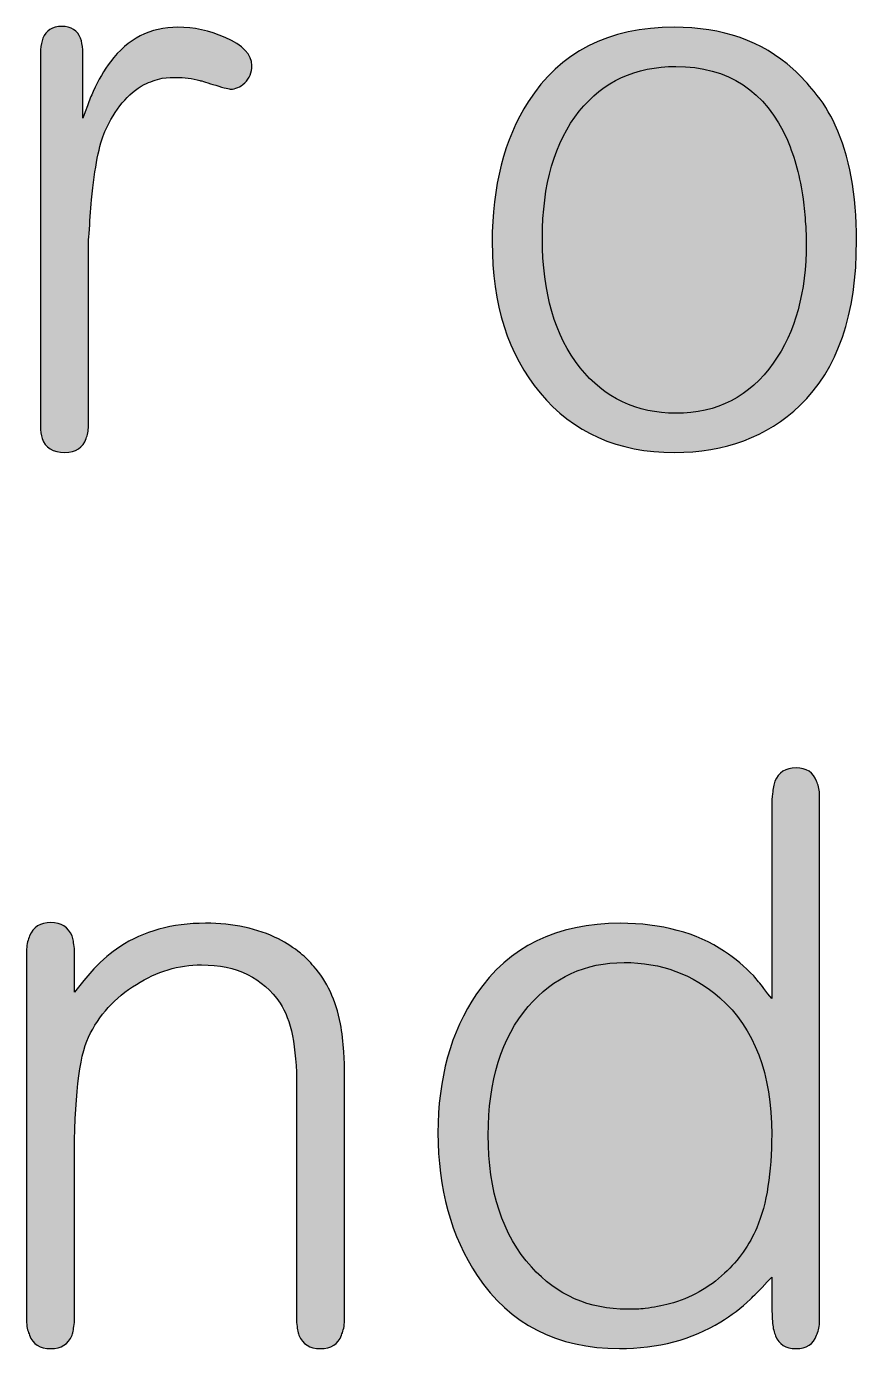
# Model space of a CAD drawing. Header units: centimetres. Extents: x -18.6 to 18.8, y -13 to 11.8.
# Drawn here: x -16.025 to -15.658, y -11.728 to -11.143 of the extents above; entities that cross this region are included whole.
import ezdxf

# ---------------------------------------------------------------- set-up
doc = ezdxf.new("R2010")
doc.units = ezdxf.units.CM
doc.header["$MEASUREMENT"] = 0
doc.layers.add('Layer 1', color=7, linetype='Continuous')

msp = doc.modelspace()

# ---------------------------------------------------------------- hatches: boundary and pattern name
at = {"layer": 'Layer 1', "true_color": 0x373435}
h = msp.add_hatch(color=250, dxfattribs=at)
edge = h.paths.add_edge_path()
edge.add_spline(control_points=[(-15.99771, -11.31978), (-15.99771, -11.3221), (-15.99806, -11.32395), (-15.99875, -11.32534), (-16.00014, -11.3295), (-16.00327, -11.33158), (-16.00812, -11.33158), (-16.01347, -11.33158), (-16.01682, -11.3295), (-16.01821, -11.32534), (-16.01868, -11.32395), (-16.01891, -11.3221), (-16.01891, -11.31978), (-16.01891, -11.31978), (-16.01891, -11.15343), (-16.01891, -11.15343), (-16.01868, -11.15135), (-16.01833, -11.14961), (-16.01786, -11.14822), (-16.01647, -11.14474), (-16.0137, -11.14301), (-16.00952, -11.14301), (-16.00535, -11.14301), (-16.00257, -11.14474), (-16.00118, -11.14822), (-16.00072, -11.14961), (-16.00038, -11.15135), (-16.00014, -11.15343), (-16.00014, -11.15343), (-16.00014, -11.18364), (-16.00014, -11.18364), (-16.00014, -11.18364), (-15.9991, -11.18086), (-15.9991, -11.18086), (-15.9991, -11.18086), (-15.99806, -11.17809), (-15.99806, -11.17809), (-15.99736, -11.17577), (-15.99654, -11.17369), (-15.99561, -11.17183), (-15.9933, -11.16674), (-15.99076, -11.16234), (-15.98798, -11.15864), (-15.98033, -11.14845), (-15.97037, -11.14335), (-15.95809, -11.14335), (-15.95113, -11.14335), (-15.94419, -11.14486), (-15.93723, -11.14787), (-15.92936, -11.15135), (-15.92542, -11.15551), (-15.92542, -11.16037), (-15.92542, -11.16338), (-15.92646, -11.16593), (-15.92855, -11.16801), (-15.93063, -11.16987), (-15.93271, -11.17079), (-15.9348, -11.17079), (-15.93526, -11.17079), (-15.93746, -11.17021), (-15.9414, -11.16906), (-15.94303, -11.16859), (-15.94453, -11.16813), (-15.94592, -11.16767), (-15.94731, -11.1672), (-15.94813, -11.16698), (-15.94835, -11.16698), (-15.95182, -11.16604), (-15.95531, -11.16558), (-15.95878, -11.16558), (-15.95878, -11.16558), (-15.96156, -11.16558), (-15.96156, -11.16558), (-15.96156, -11.16558), (-15.96504, -11.16593), (-15.96504, -11.16593), (-15.96781, -11.16662), (-15.97049, -11.16755), (-15.97303, -11.16871), (-15.98021, -11.17264), (-15.98601, -11.17959), (-15.9904, -11.18954), (-15.99295, -11.19511), (-15.99492, -11.20517), (-15.99631, -11.21976), (-15.99677, -11.22462), (-15.99713, -11.2296), (-15.99736, -11.23469), (-15.99759, -11.23655), (-15.99771, -11.23829), (-15.99771, -11.2399), (-15.99771, -11.2399), (-15.99771, -11.31978), (-15.99771, -11.31978)], knot_values=[0, 0, 0, 0, 0.032258, 0.032258, 0.032258, 0.064516, 0.064516, 0.064516, 0.096774, 0.096774, 0.096774, 0.129032, 0.129032, 0.129032, 0.16129, 0.16129, 0.16129, 0.193548, 0.193548, 0.193548, 0.225806, 0.225806, 0.225806, 0.258065, 0.258065, 0.258065, 0.290323, 0.290323, 0.290323, 0.322581, 0.322581, 0.322581, 0.354839, 0.354839, 0.354839, 0.387097, 0.387097, 0.387097, 0.419355, 0.419355, 0.419355, 0.451613, 0.451613, 0.451613, 0.483871, 0.483871, 0.483871, 0.516129, 0.516129, 0.516129, 0.548387, 0.548387, 0.548387, 0.580645, 0.580645, 0.580645, 0.612903, 0.612903, 0.612903, 0.645161, 0.645161, 0.645161, 0.677419, 0.677419, 0.677419, 0.709677, 0.709677, 0.709677, 0.741935, 0.741935, 0.741935, 0.774194, 0.774194, 0.774194, 0.806452, 0.806452, 0.806452, 0.83871, 0.83871, 0.83871, 0.870968, 0.870968, 0.870968, 0.903226, 0.903226, 0.903226, 0.935484, 0.935484, 0.935484, 0.967742, 0.967742, 0.967742, 1, 1, 1, 1], degree=3, periodic=1)
h = msp.add_hatch(color=250, dxfattribs=at)
edge = h.paths.add_edge_path()
edge.add_spline(control_points=[(-15.6578, -11.23782), (-15.6578, -11.27047), (-15.66615, -11.29477), (-15.68284, -11.31075), (-15.69743, -11.32464), (-15.71596, -11.33158), (-15.73844, -11.33158), (-15.76346, -11.33158), (-15.78327, -11.32279), (-15.79787, -11.30519), (-15.812, -11.28829), (-15.81906, -11.26606), (-15.81906, -11.23851), (-15.81906, -11.21374), (-15.81374, -11.19301), (-15.80308, -11.17635), (-15.78917, -11.15435), (-15.76763, -11.14335), (-15.73844, -11.14335), (-15.71712, -11.14335), (-15.69963, -11.14949), (-15.68595, -11.16177), (-15.68226, -11.16524), (-15.67913, -11.16859), (-15.67658, -11.17183), (-15.67286, -11.17623), (-15.66974, -11.18121), (-15.6672, -11.18677), (-15.66093, -11.20019), (-15.6578, -11.21721), (-15.6578, -11.23782)], knot_values=[0, 0, 0, 0, 0.1, 0.1, 0.1, 0.2, 0.2, 0.2, 0.3, 0.3, 0.3, 0.4, 0.4, 0.4, 0.5, 0.5, 0.5, 0.6, 0.6, 0.6, 0.7, 0.7, 0.7, 0.8, 0.8, 0.8, 0.9, 0.9, 0.9, 1, 1, 1, 1], degree=3, periodic=1)
h = msp.add_hatch(color=250, dxfattribs=at)
edge = h.paths.add_edge_path()
edge.add_spline(control_points=[(-15.68005, -11.23887), (-15.68005, -11.23608), (-15.68016, -11.2333), (-15.6804, -11.23053), (-15.68063, -11.22682), (-15.68098, -11.22311), (-15.68144, -11.21941), (-15.68284, -11.20969), (-15.68515, -11.20101), (-15.68839, -11.19337), (-15.69812, -11.1716), (-15.71457, -11.16072), (-15.73775, -11.16072), (-15.75558, -11.16072), (-15.76984, -11.16732), (-15.78049, -11.18051), (-15.79138, -11.19417), (-15.79683, -11.21293), (-15.79683, -11.23677), (-15.79683, -11.26085), (-15.79126, -11.27995), (-15.78014, -11.29408), (-15.76926, -11.30751), (-15.75512, -11.31422), (-15.73775, -11.31422), (-15.71944, -11.31422), (-15.70507, -11.30682), (-15.69465, -11.292), (-15.68492, -11.27834), (-15.68005, -11.26063), (-15.68005, -11.23887)], knot_values=[0, 0, 0, 0, 0.1, 0.1, 0.1, 0.2, 0.2, 0.2, 0.3, 0.3, 0.3, 0.4, 0.4, 0.4, 0.5, 0.5, 0.5, 0.6, 0.6, 0.6, 0.7, 0.7, 0.7, 0.8, 0.8, 0.8, 0.9, 0.9, 0.9, 1, 1, 1, 1], degree=3, periodic=1)
h = msp.add_hatch(color=250, dxfattribs=at)
edge = h.paths.add_edge_path()
edge.add_spline(control_points=[(-15.69534, -11.48857), (-15.69534, -11.48602), (-15.69523, -11.48405), (-15.69499, -11.48266), (-15.69476, -11.48034), (-15.69441, -11.47849), (-15.69396, -11.4771), (-15.69233, -11.47317), (-15.68919, -11.4712), (-15.68456, -11.4712), (-15.67993, -11.4712), (-15.67692, -11.47317), (-15.67552, -11.4771), (-15.67483, -11.47849), (-15.67437, -11.48034), (-15.67413, -11.48266), (-15.67413, -11.48266), (-15.67413, -11.71674), (-15.67413, -11.71674), (-15.67437, -11.71906), (-15.67483, -11.7209), (-15.67552, -11.7223), (-15.67692, -11.72624), (-15.67993, -11.7282), (-15.68456, -11.7282), (-15.68919, -11.7282), (-15.69222, -11.72635), (-15.6936, -11.72264), (-15.6943, -11.72103), (-15.69476, -11.71917), (-15.69499, -11.71709), (-15.69499, -11.71709), (-15.69534, -11.71083), (-15.69534, -11.71083), (-15.69534, -11.71083), (-15.69534, -11.69659), (-15.69534, -11.69659), (-15.69534, -11.69659), (-15.69743, -11.69868), (-15.69743, -11.69868), (-15.69743, -11.69868), (-15.69951, -11.70111), (-15.69951, -11.70111), (-15.70136, -11.70296), (-15.7031, -11.7047), (-15.70472, -11.70632), (-15.70889, -11.71025), (-15.71329, -11.71361), (-15.71792, -11.7164), (-15.73067, -11.72427), (-15.74562, -11.7282), (-15.76276, -11.7282), (-15.79033, -11.7282), (-15.8113, -11.71743), (-15.82567, -11.6959), (-15.83726, -11.67854), (-15.84304, -11.65746), (-15.84304, -11.63269), (-15.84304, -11.60862), (-15.83737, -11.58812), (-15.82602, -11.57122), (-15.81165, -11.55038), (-15.79044, -11.53996), (-15.76241, -11.53996), (-15.7441, -11.53996), (-15.7287, -11.54413), (-15.71619, -11.55247), (-15.71156, -11.55548), (-15.70727, -11.55907), (-15.70333, -11.56323), (-15.70194, -11.56486), (-15.70043, -11.5667), (-15.69881, -11.56879), (-15.69881, -11.56879), (-15.69707, -11.57122), (-15.69707, -11.57122), (-15.69707, -11.57122), (-15.69534, -11.57331), (-15.69534, -11.57331), (-15.69534, -11.57331), (-15.69534, -11.48857), (-15.69534, -11.48857)], knot_values=[0, 0, 0, 0, 0.037037, 0.037037, 0.037037, 0.074074, 0.074074, 0.074074, 0.111111, 0.111111, 0.111111, 0.148148, 0.148148, 0.148148, 0.185185, 0.185185, 0.185185, 0.222222, 0.222222, 0.222222, 0.259259, 0.259259, 0.259259, 0.296296, 0.296296, 0.296296, 0.333333, 0.333333, 0.333333, 0.37037, 0.37037, 0.37037, 0.407407, 0.407407, 0.407407, 0.444444, 0.444444, 0.444444, 0.481481, 0.481481, 0.481481, 0.518519, 0.518519, 0.518519, 0.555556, 0.555556, 0.555556, 0.592593, 0.592593, 0.592593, 0.62963, 0.62963, 0.62963, 0.666667, 0.666667, 0.666667, 0.703704, 0.703704, 0.703704, 0.740741, 0.740741, 0.740741, 0.777778, 0.777778, 0.777778, 0.814815, 0.814815, 0.814815, 0.851852, 0.851852, 0.851852, 0.888889, 0.888889, 0.888889, 0.925926, 0.925926, 0.925926, 0.962963, 0.962963, 0.962963, 1, 1, 1, 1], degree=3, periodic=1)
h = msp.add_hatch(color=250, dxfattribs=at)
edge = h.paths.add_edge_path()
edge.add_spline(control_points=[(-15.8844, -11.71674), (-15.88463, -11.71906), (-15.88509, -11.7209), (-15.88579, -11.7223), (-15.88717, -11.72624), (-15.8903, -11.7282), (-15.89518, -11.7282), (-15.89981, -11.7282), (-15.90293, -11.72624), (-15.90455, -11.7223), (-15.90502, -11.7209), (-15.90536, -11.71906), (-15.9056, -11.71674), (-15.9056, -11.71674), (-15.9056, -11.6122), (-15.9056, -11.6122), (-15.9056, -11.59461), (-15.90802, -11.58233), (-15.9129, -11.57539), (-15.92053, -11.56404), (-15.93212, -11.55838), (-15.94765, -11.55838), (-15.95785, -11.55838), (-15.96745, -11.56127), (-15.97649, -11.56706), (-15.986, -11.57284), (-15.99305, -11.5806), (-15.9977, -11.59033), (-16.00187, -11.59912), (-16.00395, -11.61764), (-16.00395, -11.64589), (-16.00395, -11.64589), (-16.00395, -11.71674), (-16.00395, -11.71674), (-16.00418, -11.71906), (-16.00453, -11.7209), (-16.00499, -11.7223), (-16.00661, -11.72624), (-16.00974, -11.7282), (-16.01438, -11.7282), (-16.01925, -11.7282), (-16.02236, -11.72624), (-16.02375, -11.7223), (-16.02445, -11.7209), (-16.02491, -11.71906), (-16.02515, -11.71674), (-16.02515, -11.71674), (-16.02515, -11.55143), (-16.02515, -11.55143), (-16.02491, -11.54911), (-16.02445, -11.54714), (-16.02375, -11.54552), (-16.02214, -11.54159), (-16.01901, -11.53962), (-16.01438, -11.53962), (-16.00974, -11.53962), (-16.00661, -11.54159), (-16.00499, -11.54552), (-16.00453, -11.54691), (-16.00418, -11.54876), (-16.00395, -11.55107), (-16.00395, -11.55107), (-16.00395, -11.57052), (-16.00395, -11.57052), (-16.00395, -11.57052), (-15.99978, -11.56532), (-15.99978, -11.56532), (-15.99978, -11.56532), (-15.99526, -11.56011), (-15.99526, -11.56011), (-15.99155, -11.55617), (-15.98773, -11.55293), (-15.98379, -11.55038), (-15.97336, -11.54344), (-15.96074, -11.53996), (-15.94591, -11.53996), (-15.93362, -11.53996), (-15.92285, -11.54228), (-15.91359, -11.54691), (-15.91011, -11.54876), (-15.90686, -11.55085), (-15.90386, -11.55317), (-15.90178, -11.55502), (-15.89981, -11.55699), (-15.89795, -11.55907), (-15.89216, -11.56555), (-15.88822, -11.574), (-15.88614, -11.58442), (-15.88544, -11.58836), (-15.88498, -11.59252), (-15.88475, -11.59693), (-15.88475, -11.59693), (-15.8844, -11.60214), (-15.8844, -11.60214), (-15.8844, -11.60214), (-15.8844, -11.71674), (-15.8844, -11.71674)], knot_values=[0, 0, 0, 0, 0.03125, 0.03125, 0.03125, 0.0625, 0.0625, 0.0625, 0.09375, 0.09375, 0.09375, 0.125, 0.125, 0.125, 0.15625, 0.15625, 0.15625, 0.1875, 0.1875, 0.1875, 0.21875, 0.21875, 0.21875, 0.25, 0.25, 0.25, 0.28125, 0.28125, 0.28125, 0.3125, 0.3125, 0.3125, 0.34375, 0.34375, 0.34375, 0.375, 0.375, 0.375, 0.40625, 0.40625, 0.40625, 0.4375, 0.4375, 0.4375, 0.46875, 0.46875, 0.46875, 0.5, 0.5, 0.5, 0.53125, 0.53125, 0.53125, 0.5625, 0.5625, 0.5625, 0.59375, 0.59375, 0.59375, 0.625, 0.625, 0.625, 0.65625, 0.65625, 0.65625, 0.6875, 0.6875, 0.6875, 0.71875, 0.71875, 0.71875, 0.75, 0.75, 0.75, 0.78125, 0.78125, 0.78125, 0.8125, 0.8125, 0.8125, 0.84375, 0.84375, 0.84375, 0.875, 0.875, 0.875, 0.90625, 0.90625, 0.90625, 0.9375, 0.9375, 0.9375, 0.96875, 0.96875, 0.96875, 1, 1, 1, 1], degree=3, periodic=1)
h = msp.add_hatch(color=250, dxfattribs=at)
edge = h.paths.add_edge_path()
edge.add_spline(control_points=[(-15.8208, -11.63374), (-15.8208, -11.65851), (-15.81443, -11.67796), (-15.80168, -11.69208), (-15.79033, -11.70458), (-15.77619, -11.71083), (-15.75929, -11.71083), (-15.7565, -11.71083), (-15.75384, -11.71072), (-15.75129, -11.71049), (-15.74758, -11.71003), (-15.74399, -11.70933), (-15.74052, -11.7084), (-15.73125, -11.70585), (-15.72314, -11.70135), (-15.71619, -11.69486), (-15.70994, -11.68907), (-15.70518, -11.68235), (-15.70194, -11.67472), (-15.69754, -11.66406), (-15.69534, -11.65029), (-15.69534, -11.63338), (-15.69534, -11.60653), (-15.70298, -11.58639), (-15.71827, -11.57296), (-15.73009, -11.56254), (-15.74423, -11.55733), (-15.76068, -11.55733), (-15.77782, -11.55733), (-15.79195, -11.56381), (-15.80308, -11.57678), (-15.81489, -11.59067), (-15.8208, -11.60965), (-15.8208, -11.63374)], knot_values=[0, 0, 0, 0, 0.090909, 0.090909, 0.090909, 0.181818, 0.181818, 0.181818, 0.272727, 0.272727, 0.272727, 0.363636, 0.363636, 0.363636, 0.454545, 0.454545, 0.454545, 0.545455, 0.545455, 0.545455, 0.636364, 0.636364, 0.636364, 0.727273, 0.727273, 0.727273, 0.818182, 0.818182, 0.818182, 0.909091, 0.909091, 0.909091, 1, 1, 1, 1], degree=3, periodic=1)

# ---------------------------------------------------------------- linework, layer by layer
at = {"layer": 'Layer 1', "color": 250}
for points, knots in [([(-15.99771, -11.31978), (-15.99771, -11.3221), (-15.99806, -11.32395), (-15.99875, -11.32534), (-16.00014, -11.3295), (-16.00327, -11.33158), (-16.00812, -11.33158), (-16.01347, -11.33158), (-16.01682, -11.3295), (-16.01821, -11.32534), (-16.01868, -11.32395), (-16.01891, -11.3221), (-16.01891, -11.31978), (-16.01891, -11.31978), (-16.01891, -11.15343), (-16.01891, -11.15343), (-16.01868, -11.15135), (-16.01833, -11.14961), (-16.01786, -11.14822), (-16.01647, -11.14474), (-16.0137, -11.14301), (-16.00952, -11.14301), (-16.00535, -11.14301), (-16.00257, -11.14474), (-16.00118, -11.14822), (-16.00072, -11.14961), (-16.00038, -11.15135), (-16.00014, -11.15343), (-16.00014, -11.15343), (-16.00014, -11.18364), (-16.00014, -11.18364), (-16.00014, -11.18364), (-15.9991, -11.18086), (-15.9991, -11.18086), (-15.9991, -11.18086), (-15.99806, -11.17809), (-15.99806, -11.17809), (-15.99736, -11.17577), (-15.99654, -11.17369), (-15.99561, -11.17183), (-15.9933, -11.16674), (-15.99076, -11.16234), (-15.98798, -11.15864), (-15.98033, -11.14845), (-15.97037, -11.14335), (-15.95809, -11.14335), (-15.95113, -11.14335), (-15.94419, -11.14486), (-15.93723, -11.14787), (-15.92936, -11.15135), (-15.92542, -11.15551), (-15.92542, -11.16037), (-15.92542, -11.16338), (-15.92646, -11.16593), (-15.92855, -11.16801), (-15.93063, -11.16987), (-15.93271, -11.17079), (-15.9348, -11.17079), (-15.93526, -11.17079), (-15.93746, -11.17021), (-15.9414, -11.16906), (-15.94303, -11.16859), (-15.94453, -11.16813), (-15.94592, -11.16767), (-15.94731, -11.1672), (-15.94813, -11.16698), (-15.94835, -11.16698), (-15.95182, -11.16604), (-15.95531, -11.16558), (-15.95878, -11.16558), (-15.95878, -11.16558), (-15.96156, -11.16558), (-15.96156, -11.16558), (-15.96156, -11.16558), (-15.96504, -11.16593), (-15.96504, -11.16593), (-15.96781, -11.16662), (-15.97049, -11.16755), (-15.97303, -11.16871), (-15.98021, -11.17264), (-15.98601, -11.17959), (-15.9904, -11.18954), (-15.99295, -11.19511), (-15.99492, -11.20517), (-15.99631, -11.21976), (-15.99677, -11.22462), (-15.99713, -11.2296), (-15.99736, -11.23469), (-15.99759, -11.23655), (-15.99771, -11.23829), (-15.99771, -11.2399), (-15.99771, -11.2399), (-15.99771, -11.31978), (-15.99771, -11.31978)], [0, 0, 0, 0, 0.032258, 0.032258, 0.032258, 0.064516, 0.064516, 0.064516, 0.096774, 0.096774, 0.096774, 0.129032, 0.129032, 0.129032, 0.16129, 0.16129, 0.16129, 0.193548, 0.193548, 0.193548, 0.225806, 0.225806, 0.225806, 0.258065, 0.258065, 0.258065, 0.290323, 0.290323, 0.290323, 0.322581, 0.322581, 0.322581, 0.354839, 0.354839, 0.354839, 0.387097, 0.387097, 0.387097, 0.419355, 0.419355, 0.419355, 0.451613, 0.451613, 0.451613, 0.483871, 0.483871, 0.483871, 0.516129, 0.516129, 0.516129, 0.548387, 0.548387, 0.548387, 0.580645, 0.580645, 0.580645, 0.612903, 0.612903, 0.612903, 0.645161, 0.645161, 0.645161, 0.677419, 0.677419, 0.677419, 0.709677, 0.709677, 0.709677, 0.741935, 0.741935, 0.741935, 0.774194, 0.774194, 0.774194, 0.806452, 0.806452, 0.806452, 0.83871, 0.83871, 0.83871, 0.870968, 0.870968, 0.870968, 0.903226, 0.903226, 0.903226, 0.935484, 0.935484, 0.935484, 0.967742, 0.967742, 0.967742, 1, 1, 1, 1]), ([(-15.6578, -11.23782), (-15.6578, -11.27047), (-15.66615, -11.29477), (-15.68284, -11.31075), (-15.69743, -11.32464), (-15.71596, -11.33158), (-15.73844, -11.33158), (-15.76346, -11.33158), (-15.78327, -11.32279), (-15.79787, -11.30519), (-15.812, -11.28829), (-15.81906, -11.26606), (-15.81906, -11.23851), (-15.81906, -11.21374), (-15.81374, -11.19301), (-15.80308, -11.17635), (-15.78917, -11.15435), (-15.76763, -11.14335), (-15.73844, -11.14335), (-15.71712, -11.14335), (-15.69963, -11.14949), (-15.68595, -11.16177), (-15.68226, -11.16524), (-15.67913, -11.16859), (-15.67658, -11.17183), (-15.67286, -11.17623), (-15.66974, -11.18121), (-15.6672, -11.18677), (-15.66093, -11.20019), (-15.6578, -11.21721), (-15.6578, -11.23782)], [0, 0, 0, 0, 0.1, 0.1, 0.1, 0.2, 0.2, 0.2, 0.3, 0.3, 0.3, 0.4, 0.4, 0.4, 0.5, 0.5, 0.5, 0.6, 0.6, 0.6, 0.7, 0.7, 0.7, 0.8, 0.8, 0.8, 0.9, 0.9, 0.9, 1, 1, 1, 1]), ([(-15.68005, -11.23887), (-15.68005, -11.23608), (-15.68016, -11.2333), (-15.6804, -11.23053), (-15.68063, -11.22682), (-15.68098, -11.22311), (-15.68144, -11.21941), (-15.68284, -11.20969), (-15.68515, -11.20101), (-15.68839, -11.19337), (-15.69812, -11.1716), (-15.71457, -11.16072), (-15.73775, -11.16072), (-15.75558, -11.16072), (-15.76984, -11.16732), (-15.78049, -11.18051), (-15.79138, -11.19417), (-15.79683, -11.21293), (-15.79683, -11.23677), (-15.79683, -11.26085), (-15.79126, -11.27995), (-15.78014, -11.29408), (-15.76926, -11.30751), (-15.75512, -11.31422), (-15.73775, -11.31422), (-15.71944, -11.31422), (-15.70507, -11.30682), (-15.69465, -11.292), (-15.68492, -11.27834), (-15.68005, -11.26063), (-15.68005, -11.23887)], [0, 0, 0, 0, 0.1, 0.1, 0.1, 0.2, 0.2, 0.2, 0.3, 0.3, 0.3, 0.4, 0.4, 0.4, 0.5, 0.5, 0.5, 0.6, 0.6, 0.6, 0.7, 0.7, 0.7, 0.8, 0.8, 0.8, 0.9, 0.9, 0.9, 1, 1, 1, 1]), ([(-15.69534, -11.48857), (-15.69534, -11.48602), (-15.69523, -11.48405), (-15.69499, -11.48266), (-15.69476, -11.48034), (-15.69441, -11.47849), (-15.69396, -11.4771), (-15.69233, -11.47317), (-15.68919, -11.4712), (-15.68456, -11.4712), (-15.67993, -11.4712), (-15.67692, -11.47317), (-15.67552, -11.4771), (-15.67483, -11.47849), (-15.67437, -11.48034), (-15.67413, -11.48266), (-15.67413, -11.48266), (-15.67413, -11.71674), (-15.67413, -11.71674), (-15.67437, -11.71906), (-15.67483, -11.7209), (-15.67552, -11.7223), (-15.67692, -11.72624), (-15.67993, -11.7282), (-15.68456, -11.7282), (-15.68919, -11.7282), (-15.69222, -11.72635), (-15.6936, -11.72264), (-15.6943, -11.72103), (-15.69476, -11.71917), (-15.69499, -11.71709), (-15.69499, -11.71709), (-15.69534, -11.71083), (-15.69534, -11.71083), (-15.69534, -11.71083), (-15.69534, -11.69659), (-15.69534, -11.69659), (-15.69534, -11.69659), (-15.69743, -11.69868), (-15.69743, -11.69868), (-15.69743, -11.69868), (-15.69951, -11.70111), (-15.69951, -11.70111), (-15.70136, -11.70296), (-15.7031, -11.7047), (-15.70472, -11.70632), (-15.70889, -11.71025), (-15.71329, -11.71361), (-15.71792, -11.7164), (-15.73067, -11.72427), (-15.74562, -11.7282), (-15.76276, -11.7282), (-15.79033, -11.7282), (-15.8113, -11.71743), (-15.82567, -11.6959), (-15.83726, -11.67854), (-15.84304, -11.65746), (-15.84304, -11.63269), (-15.84304, -11.60862), (-15.83737, -11.58812), (-15.82602, -11.57122), (-15.81165, -11.55038), (-15.79044, -11.53996), (-15.76241, -11.53996), (-15.7441, -11.53996), (-15.7287, -11.54413), (-15.71619, -11.55247), (-15.71156, -11.55548), (-15.70727, -11.55907), (-15.70333, -11.56323), (-15.70194, -11.56486), (-15.70043, -11.5667), (-15.69881, -11.56879), (-15.69881, -11.56879), (-15.69707, -11.57122), (-15.69707, -11.57122), (-15.69707, -11.57122), (-15.69534, -11.57331), (-15.69534, -11.57331), (-15.69534, -11.57331), (-15.69534, -11.48857), (-15.69534, -11.48857)], [0, 0, 0, 0, 0.037037, 0.037037, 0.037037, 0.074074, 0.074074, 0.074074, 0.111111, 0.111111, 0.111111, 0.148148, 0.148148, 0.148148, 0.185185, 0.185185, 0.185185, 0.222222, 0.222222, 0.222222, 0.259259, 0.259259, 0.259259, 0.296296, 0.296296, 0.296296, 0.333333, 0.333333, 0.333333, 0.37037, 0.37037, 0.37037, 0.407407, 0.407407, 0.407407, 0.444444, 0.444444, 0.444444, 0.481481, 0.481481, 0.481481, 0.518519, 0.518519, 0.518519, 0.555556, 0.555556, 0.555556, 0.592593, 0.592593, 0.592593, 0.62963, 0.62963, 0.62963, 0.666667, 0.666667, 0.666667, 0.703704, 0.703704, 0.703704, 0.740741, 0.740741, 0.740741, 0.777778, 0.777778, 0.777778, 0.814815, 0.814815, 0.814815, 0.851852, 0.851852, 0.851852, 0.888889, 0.888889, 0.888889, 0.925926, 0.925926, 0.925926, 0.962963, 0.962963, 0.962963, 1, 1, 1, 1]), ([(-15.8844, -11.71674), (-15.88463, -11.71906), (-15.88509, -11.7209), (-15.88579, -11.7223), (-15.88717, -11.72624), (-15.8903, -11.7282), (-15.89518, -11.7282), (-15.89981, -11.7282), (-15.90293, -11.72624), (-15.90455, -11.7223), (-15.90502, -11.7209), (-15.90536, -11.71906), (-15.9056, -11.71674), (-15.9056, -11.71674), (-15.9056, -11.6122), (-15.9056, -11.6122), (-15.9056, -11.59461), (-15.90802, -11.58233), (-15.9129, -11.57539), (-15.92053, -11.56404), (-15.93212, -11.55838), (-15.94765, -11.55838), (-15.95785, -11.55838), (-15.96745, -11.56127), (-15.97649, -11.56706), (-15.986, -11.57284), (-15.99305, -11.5806), (-15.9977, -11.59033), (-16.00187, -11.59912), (-16.00395, -11.61764), (-16.00395, -11.64589), (-16.00395, -11.64589), (-16.00395, -11.71674), (-16.00395, -11.71674), (-16.00418, -11.71906), (-16.00453, -11.7209), (-16.00499, -11.7223), (-16.00661, -11.72624), (-16.00974, -11.7282), (-16.01438, -11.7282), (-16.01925, -11.7282), (-16.02236, -11.72624), (-16.02375, -11.7223), (-16.02445, -11.7209), (-16.02491, -11.71906), (-16.02515, -11.71674), (-16.02515, -11.71674), (-16.02515, -11.55143), (-16.02515, -11.55143), (-16.02491, -11.54911), (-16.02445, -11.54714), (-16.02375, -11.54552), (-16.02214, -11.54159), (-16.01901, -11.53962), (-16.01438, -11.53962), (-16.00974, -11.53962), (-16.00661, -11.54159), (-16.00499, -11.54552), (-16.00453, -11.54691), (-16.00418, -11.54876), (-16.00395, -11.55107), (-16.00395, -11.55107), (-16.00395, -11.57052), (-16.00395, -11.57052), (-16.00395, -11.57052), (-15.99978, -11.56532), (-15.99978, -11.56532), (-15.99978, -11.56532), (-15.99526, -11.56011), (-15.99526, -11.56011), (-15.99155, -11.55617), (-15.98773, -11.55293), (-15.98379, -11.55038), (-15.97336, -11.54344), (-15.96074, -11.53996), (-15.94591, -11.53996), (-15.93362, -11.53996), (-15.92285, -11.54228), (-15.91359, -11.54691), (-15.91011, -11.54876), (-15.90686, -11.55085), (-15.90386, -11.55317), (-15.90178, -11.55502), (-15.89981, -11.55699), (-15.89795, -11.55907), (-15.89216, -11.56555), (-15.88822, -11.574), (-15.88614, -11.58442), (-15.88544, -11.58836), (-15.88498, -11.59252), (-15.88475, -11.59693), (-15.88475, -11.59693), (-15.8844, -11.60214), (-15.8844, -11.60214), (-15.8844, -11.60214), (-15.8844, -11.71674), (-15.8844, -11.71674)], [0, 0, 0, 0, 0.03125, 0.03125, 0.03125, 0.0625, 0.0625, 0.0625, 0.09375, 0.09375, 0.09375, 0.125, 0.125, 0.125, 0.15625, 0.15625, 0.15625, 0.1875, 0.1875, 0.1875, 0.21875, 0.21875, 0.21875, 0.25, 0.25, 0.25, 0.28125, 0.28125, 0.28125, 0.3125, 0.3125, 0.3125, 0.34375, 0.34375, 0.34375, 0.375, 0.375, 0.375, 0.40625, 0.40625, 0.40625, 0.4375, 0.4375, 0.4375, 0.46875, 0.46875, 0.46875, 0.5, 0.5, 0.5, 0.53125, 0.53125, 0.53125, 0.5625, 0.5625, 0.5625, 0.59375, 0.59375, 0.59375, 0.625, 0.625, 0.625, 0.65625, 0.65625, 0.65625, 0.6875, 0.6875, 0.6875, 0.71875, 0.71875, 0.71875, 0.75, 0.75, 0.75, 0.78125, 0.78125, 0.78125, 0.8125, 0.8125, 0.8125, 0.84375, 0.84375, 0.84375, 0.875, 0.875, 0.875, 0.90625, 0.90625, 0.90625, 0.9375, 0.9375, 0.9375, 0.96875, 0.96875, 0.96875, 1, 1, 1, 1]), ([(-15.8208, -11.63374), (-15.8208, -11.65851), (-15.81443, -11.67796), (-15.80168, -11.69208), (-15.79033, -11.70458), (-15.77619, -11.71083), (-15.75929, -11.71083), (-15.7565, -11.71083), (-15.75384, -11.71072), (-15.75129, -11.71049), (-15.74758, -11.71003), (-15.74399, -11.70933), (-15.74052, -11.7084), (-15.73125, -11.70585), (-15.72314, -11.70135), (-15.71619, -11.69486), (-15.70994, -11.68907), (-15.70518, -11.68235), (-15.70194, -11.67472), (-15.69754, -11.66406), (-15.69534, -11.65029), (-15.69534, -11.63338), (-15.69534, -11.60653), (-15.70298, -11.58639), (-15.71827, -11.57296), (-15.73009, -11.56254), (-15.74423, -11.55733), (-15.76068, -11.55733), (-15.77782, -11.55733), (-15.79195, -11.56381), (-15.80308, -11.57678), (-15.81489, -11.59067), (-15.8208, -11.60965), (-15.8208, -11.63374)], [0, 0, 0, 0, 0.090909, 0.090909, 0.090909, 0.181818, 0.181818, 0.181818, 0.272727, 0.272727, 0.272727, 0.363636, 0.363636, 0.363636, 0.454545, 0.454545, 0.454545, 0.545455, 0.545455, 0.545455, 0.636364, 0.636364, 0.636364, 0.727273, 0.727273, 0.727273, 0.818182, 0.818182, 0.818182, 0.909091, 0.909091, 0.909091, 1, 1, 1, 1])]:
    msp.add_open_spline(points, degree=3, knots=knots, dxfattribs=at)

doc.saveas('drawing.dxf')
